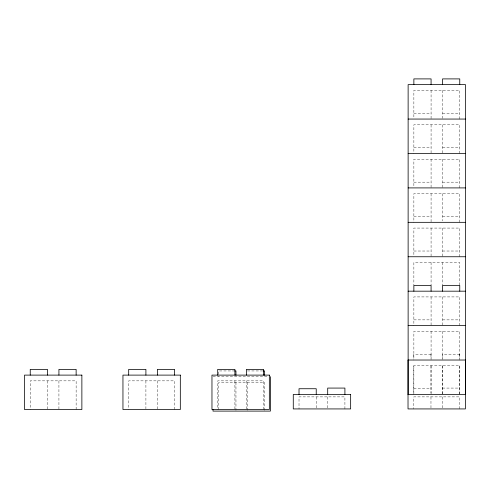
<?xml version="1.0" encoding="UTF-8"?>
<svg xmlns="http://www.w3.org/2000/svg" width="490" height="490" viewBox="0 0 490 490"><rect width="100%" height="100%" fill="white"/><g stroke="black" fill="none" stroke-linecap="round" stroke-linejoin="round"><path stroke-width="0.37" stroke-dasharray="2.45 1.84" d="M413.866 113.325L431.077 113.325M442.55 113.325L459.761 113.325M413.866 147.747L431.077 147.747M442.55 147.747L459.761 147.747M413.866 182.17L431.077 182.17M442.55 182.17L459.761 182.17M413.866 216.592L431.077 216.592M442.55 216.592L459.761 216.592M413.866 251.021L431.077 251.021M442.55 251.021L459.761 251.021M413.866 319.866L431.077 319.866M442.55 319.866L459.761 319.866M431.077 354.288L413.762 354.313L413.762 358.613M459.761 354.288L442.446 354.313L442.446 358.613M234.808 370.942L218.748 370.942L218.748 376.675M247.432 370.942L263.491 370.942M213.009 376.675L268.091 376.675M442.446 388.074L459.657 388.074M413.762 388.735L430.973 388.735M459.761 119.058L459.761 90.374L413.866 90.374L413.866 118.341M459.761 153.486L459.761 124.797L413.866 124.797L413.866 153.486M459.761 187.909L459.761 159.219L413.866 159.219L413.866 187.156M459.761 222.331L459.761 193.648L413.866 193.648L413.866 222.331M459.761 256.754L459.761 228.071L413.866 228.071L413.866 256.037M459.761 285.137L459.761 262.493L413.866 262.493L413.866 285.137M459.761 325.605L459.761 296.916L413.866 296.916L413.866 325.605M459.761 360.027L459.761 331.338L413.866 331.338L413.866 360.027M459.761 394.45L459.761 365.76L413.762 365.785L413.762 394.475M459.657 354.313L459.657 358.613M459.657 365.785L459.657 394.475M459.657 408.93L459.657 396.882L413.762 396.882L413.762 408.93M442.55 90.374L442.55 118.341M442.55 124.797L442.55 153.486M442.55 159.219L442.55 187.909M442.55 193.648L442.55 220.898M442.55 228.071L442.55 256.754M442.55 262.493L442.55 285.137M442.55 296.916L442.55 325.605M442.55 331.338L442.55 360.027M442.55 365.76L442.55 394.45M442.446 365.785L442.446 394.475M442.446 396.882L442.446 408.93M431.077 90.374L431.077 119.058M431.077 124.797L431.077 153.486M431.077 159.219L431.077 187.909M431.077 193.648L431.077 222.331M431.077 228.071L431.077 256.754M431.077 262.493L431.077 285.137M431.077 296.916L431.077 325.605M431.077 331.338L431.077 360.027M431.077 365.76L431.077 394.45M430.973 354.313L430.973 358.613M430.973 365.785L430.973 393.041M430.973 396.882L430.973 408.93M413.866 365.76L413.866 394.45M344.911 408.93L344.911 396.882L299.016 396.882L299.016 408.93M327.7 396.882L327.7 408.93M316.228 396.882L316.228 408.93M264.643 410.344L264.643 382.414L218.748 382.414L218.748 410.344M263.602 409.53L263.602 380.846L217.701 380.846L217.701 409.53M247.432 382.414L247.432 410.344M246.39 380.846L246.39 409.53M235.96 382.414L235.96 410.344M234.912 380.846L234.912 409.53M174.587 409.53L174.587 380.846L128.686 380.846L128.686 409.53M157.376 380.846L157.376 409.53M145.904 380.846L145.904 408.776M76.134 409.53L76.134 380.846L30.239 380.846L30.239 409.53M58.923 380.846L58.923 409.53M47.45 380.846L47.45 409.53"/><path stroke-width="0.73" d="M408.127 119.058L465.5 119.058M408.127 153.486L465.5 153.486M408.127 187.909L465.5 187.909M408.127 222.331L465.5 222.331M408.127 256.754L465.5 256.754M408.127 291.176L465.5 291.176M408.127 325.605L465.5 325.605M408.127 360.027L465.5 360.027M234.808 370.942L235.96 370.942L235.96 375.242M263.491 370.942L264.643 370.942L264.643 375.242M408.023 394.475L465.5 394.45L465.5 84.635L408.127 84.635L408.127 394.45M465.396 360.052L465.396 408.93L408.023 408.93L408.023 360.052M459.761 84.635L459.761 78.902L442.55 78.902L442.55 84.635M459.761 291.176L459.761 285.443L442.55 285.443L442.55 291.176M431.077 84.635L431.077 78.902L413.866 78.902L413.866 84.635M431.077 291.176L431.077 285.443L413.866 285.443L413.866 291.176M344.911 394.475L344.911 388.074L327.7 388.074L327.7 394.475M316.228 394.475L316.228 388.735L299.016 388.735L299.016 394.475M270.382 376.675L270.382 411.098L213.009 411.098L213.009 409.573M263.602 375.107L263.602 369.374L246.39 369.374L246.39 375.107M234.912 375.107L234.912 369.374L217.701 369.374L217.701 375.107M174.587 375.107L174.587 369.374L157.376 369.374L157.376 375.107M145.904 375.107L145.904 369.374L128.686 369.374L128.686 375.107M76.134 375.107L76.134 369.374L58.923 369.374L58.923 375.107M47.45 375.107L47.45 369.374L30.239 369.374L30.239 375.107M81.873 375.107L24.5 375.107L24.5 409.53L81.873 409.53L81.873 375.107M180.326 375.107L122.953 375.107L122.953 409.53L180.326 409.53L180.326 375.107M269.341 375.107L211.968 375.107L211.968 409.53L269.341 409.53L269.341 375.107M350.65 394.475L293.277 394.475L293.277 408.93L350.65 408.93L350.65 394.475"/></g></svg>
